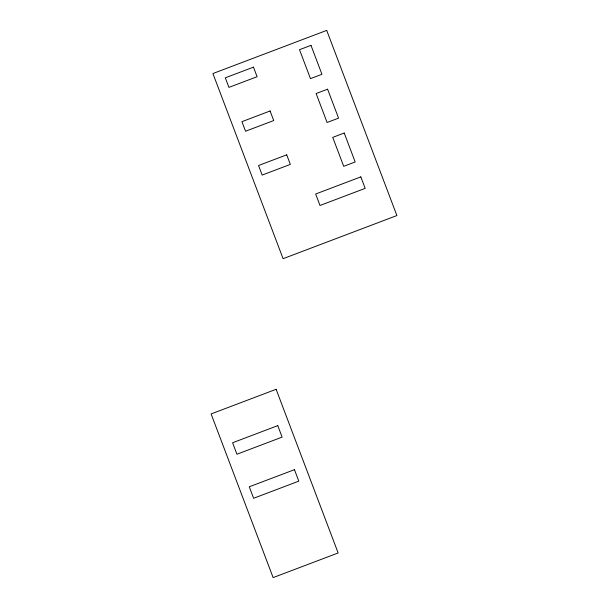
<?xml version="1.0" encoding="UTF-8"?>
<svg xmlns="http://www.w3.org/2000/svg" width="608" height="608" viewBox="0 0 608 608"><rect width="100%" height="100%" fill="white"/><g stroke="black" fill="none" stroke-linecap="round" stroke-linejoin="round"><path stroke-width="0.91" d="M326.724 30.4L212.914 73.538L283.092 258.681L396.895 215.551L326.724 30.4M253.475 67.146L225.31 77.816L228.935 87.385L257.1 76.714L253.475 67.146M310.984 45.349L299.508 49.696L310.475 78.637L321.951 74.29L310.984 45.349M270.096 110.99L241.931 121.668L245.556 131.229L273.722 120.559L270.096 110.99M327.598 89.194L316.122 93.541L327.096 122.482L338.572 118.134L327.598 89.194M286.71 154.835L258.544 165.513L262.17 175.074L290.335 164.403L286.71 154.835M344.219 133.038L332.743 137.385L343.71 166.326L355.186 161.979L344.219 133.038M360.833 176.882L315.651 194.013L319.998 205.489L365.188 188.358L360.833 176.882M276.116 389.295L211.105 413.934L273.129 577.6L338.139 552.961L276.116 389.295M277.772 425.63L232.583 442.761L236.93 454.237L282.12 437.114L277.772 425.63M294.462 469.672L249.272 486.795L253.62 498.271L298.809 481.148L294.462 469.672"/></g></svg>
